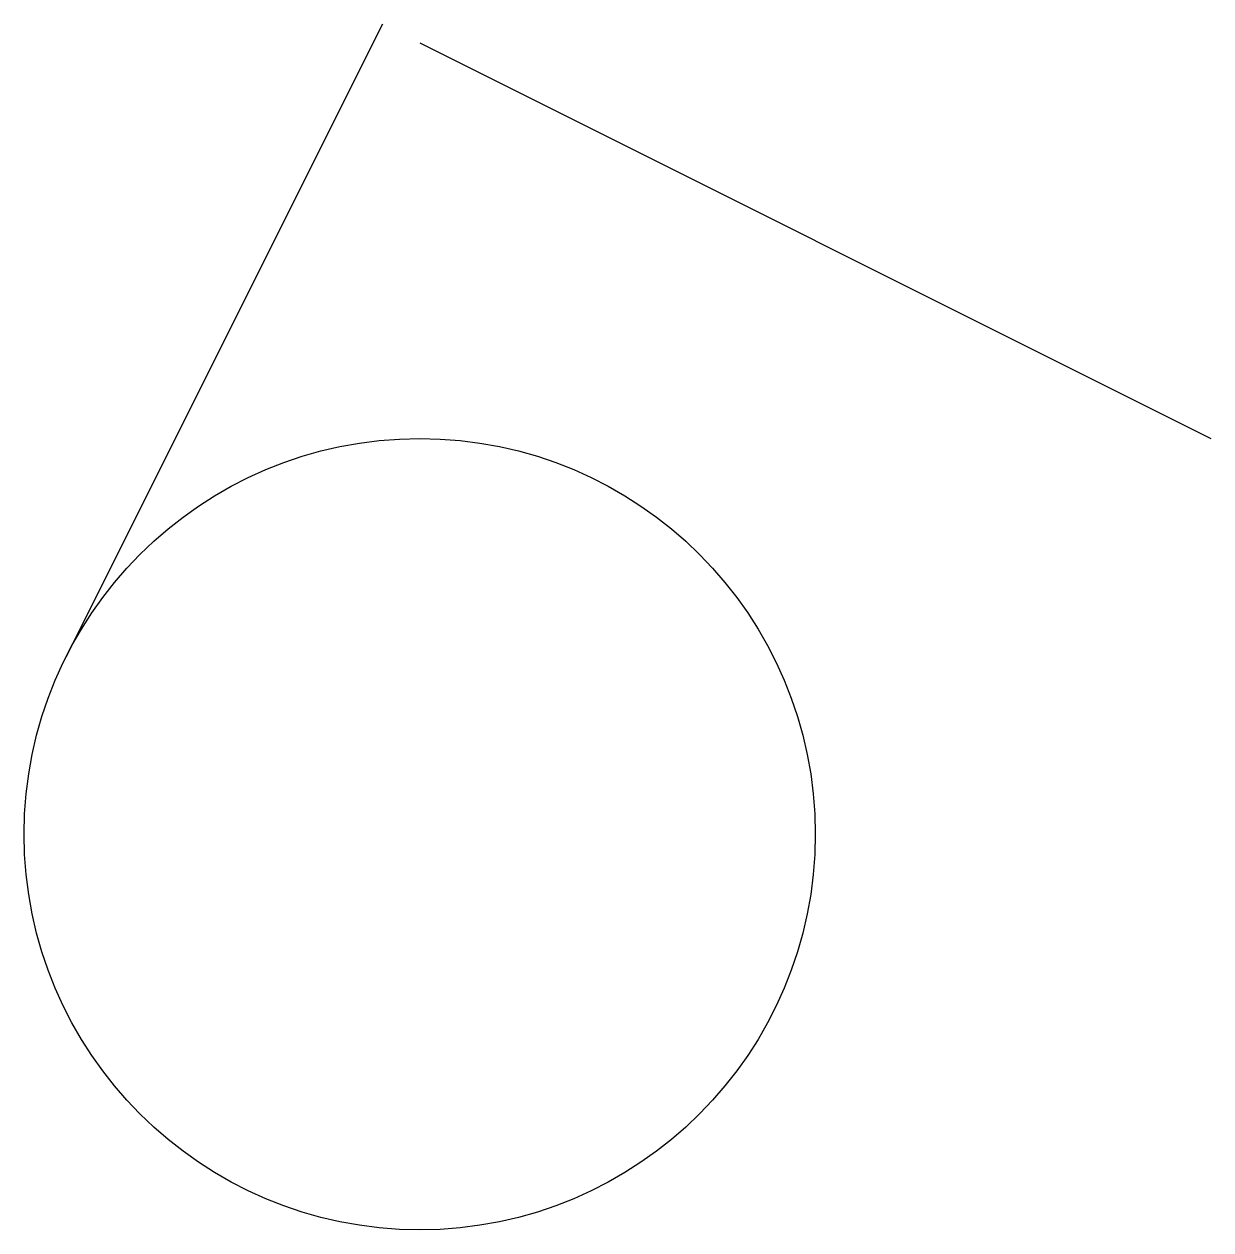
# Model space of a CAD drawing. Extents: x 10 to 40, y 0 to 30.5.
import ezdxf

# ---------------------------------------------------------------- set-up
doc = ezdxf.new("R2010")
doc.units = 0
doc.layers.get('0').update_dxf_attribs({"lineweight": 25, "true_color": 0xffffff})

msp = doc.modelspace()

# ---------------------------------------------------------------- linework, layer by layer
for p, q in [((19.056, 30.472), (11.056, 14.472)), ((20, 30), (40, 20))]:
    msp.add_line(p, q)
msp.add_circle((20, 10), 10)

doc.saveas('drawing.dxf')
